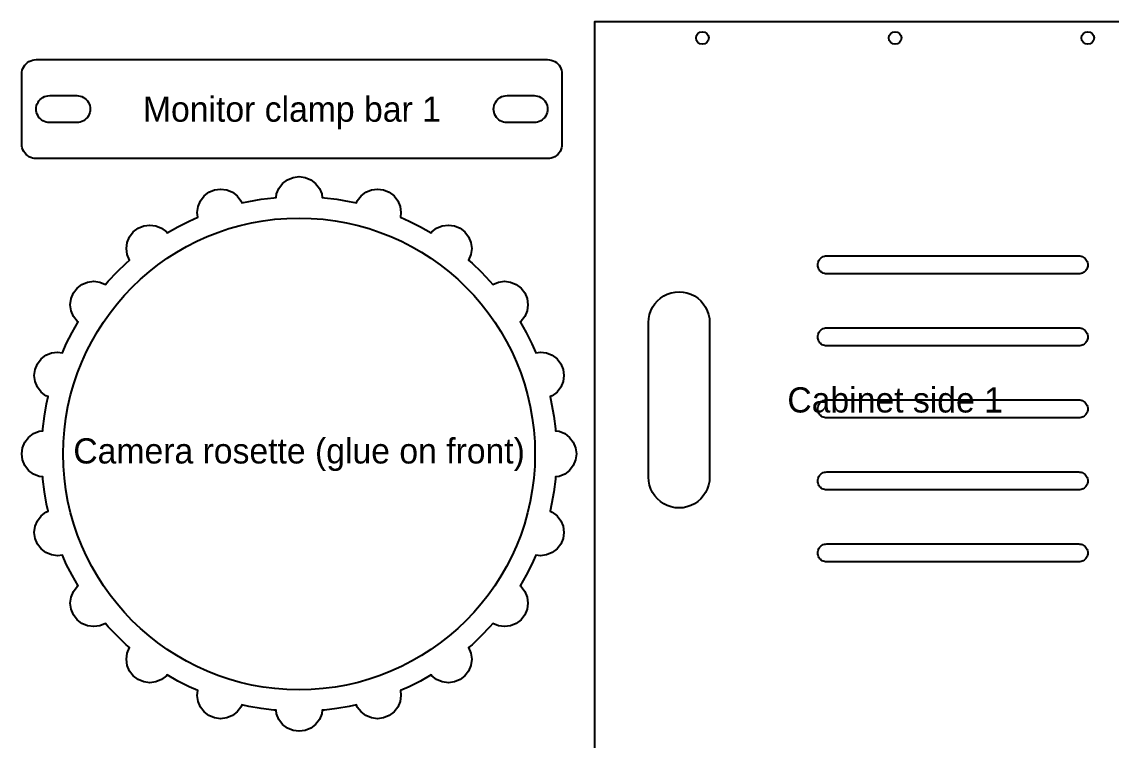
# Model space of a CAD drawing. Header units: millimetres. Extents: x 0 to 2467, y 0 to 1257.
# Drawn here: x 1248 to 1853, y 373 to 772 of the extents above; entities that cross this region are included whole.
import ezdxf
from ezdxf.enums import TextEntityAlignment as Align

# ---------------------------------------------------------------- set-up
doc = ezdxf.new("R2010")
doc.units = ezdxf.units.MM
for name, color, linetype in [('CUT_INSIDE', 5, 'Continuous'), ('CUT_OUTSIDE', 1, 'Continuous'), ('DRILL_7', 3, 'Continuous'), ('LABELS', 7, 'Continuous')]:
    doc.layers.add(name, color=color, linetype=linetype)

msp = doc.modelspace()

# ---------------------------------------------------------------- linework, layer by layer
at = {"layer": 'CUT_INSIDE'}
for points in [[(1278.5, 731), (1279.479, 730.936), (1280.441, 730.744), (1281.37, 730.429), (1282.25, 729.995), (1283.066, 729.45), (1283.803, 728.803), (1284.45, 728.066), (1284.995, 727.25), (1285.429, 726.37), (1285.744, 725.441), (1285.936, 724.479), (1286, 723.5), (1285.936, 722.521), (1285.744, 721.559), (1285.429, 720.63), (1284.995, 719.75), (1284.45, 718.934), (1283.803, 718.197), (1283.066, 717.55), (1282.25, 717.005), (1281.37, 716.571), (1280.441, 716.256), (1279.479, 716.064), (1278.5, 716), (1263.5, 716), (1262.521, 716.064), (1261.559, 716.256), (1260.63, 716.571), (1259.75, 717.005), (1258.934, 717.55), (1258.197, 718.197), (1257.55, 718.934), (1257.005, 719.75), (1256.571, 720.63), (1256.256, 721.559), (1256.064, 722.521), (1256, 723.5), (1256.064, 724.479), (1256.256, 725.441), (1256.571, 726.37), (1257.005, 727.25), (1257.55, 728.066), (1258.197, 728.803), (1258.934, 729.45), (1259.75, 729.995), (1260.63, 730.429), (1261.559, 730.744), (1262.521, 730.936), (1263.5, 731)], [(1532.5, 731), (1533.479, 730.936), (1534.441, 730.744), (1535.37, 730.429), (1536.25, 729.995), (1537.066, 729.45), (1537.803, 728.803), (1538.45, 728.066), (1538.995, 727.25), (1539.429, 726.37), (1539.744, 725.441), (1539.936, 724.479), (1540, 723.5), (1539.936, 722.521), (1539.744, 721.559), (1539.429, 720.63), (1538.995, 719.75), (1538.45, 718.934), (1537.803, 718.197), (1537.066, 717.55), (1536.25, 717.005), (1535.37, 716.571), (1534.441, 716.256), (1533.479, 716.064), (1532.5, 716), (1517.5, 716), (1516.521, 716.064), (1515.559, 716.256), (1514.63, 716.571), (1513.75, 717.005), (1512.934, 717.55), (1512.197, 718.197), (1511.55, 718.934), (1511.005, 719.75), (1510.571, 720.63), (1510.256, 721.559), (1510.064, 722.521), (1510, 723.5), (1510.064, 724.479), (1510.256, 725.441), (1510.571, 726.37), (1511.005, 727.25), (1511.55, 728.066), (1512.197, 728.803), (1512.934, 729.45), (1513.75, 729.995), (1514.63, 730.429), (1515.559, 730.744), (1516.521, 730.936), (1517.5, 731)], [(1695, 632), (1694.347, 632.043), (1693.706, 632.17), (1693.087, 632.381), (1692.5, 632.67), (1691.956, 633.033), (1691.464, 633.464), (1691.033, 633.956), (1690.67, 634.5), (1690.381, 635.087), (1690.17, 635.706), (1690.043, 636.347), (1690, 637), (1690.043, 637.653), (1690.17, 638.294), (1690.381, 638.913), (1690.67, 639.5), (1691.033, 640.044), (1691.464, 640.536), (1691.956, 640.967), (1692.5, 641.33), (1693.087, 641.619), (1693.706, 641.83), (1694.347, 641.957), (1695, 642), (1835, 642), (1835.653, 641.957), (1836.294, 641.83), (1836.913, 641.619), (1837.5, 641.33), (1838.044, 640.967), (1838.536, 640.536), (1838.967, 640.044), (1839.33, 639.5), (1839.619, 638.913), (1839.83, 638.294), (1839.957, 637.653), (1840, 637), (1839.957, 636.347), (1839.83, 635.706), (1839.619, 635.087), (1839.33, 634.5), (1838.967, 633.956), (1838.536, 633.464), (1838.044, 633.033), (1837.5, 632.67), (1836.913, 632.381), (1836.294, 632.17), (1835.653, 632.043), (1835, 632)], [(1596, 605), (1596.145, 607.219), (1596.579, 609.4), (1597.294, 611.506), (1598.278, 613.5), (1599.513, 615.349), (1600.979, 617.021), (1602.651, 618.487), (1604.5, 619.722), (1606.494, 620.706), (1608.6, 621.421), (1610.781, 621.855), (1613, 622), (1615.219, 621.855), (1617.4, 621.421), (1619.506, 620.706), (1621.5, 619.722), (1623.349, 618.487), (1625.021, 617.021), (1626.487, 615.349), (1627.722, 613.5), (1628.706, 611.506), (1629.421, 609.4), (1629.855, 607.219), (1630, 605), (1630, 519), (1629.855, 516.781), (1629.421, 514.6), (1628.706, 512.494), (1627.722, 510.5), (1626.487, 508.651), (1625.021, 506.979), (1623.349, 505.513), (1621.5, 504.278), (1619.506, 503.294), (1617.4, 502.579), (1615.219, 502.145), (1613, 502), (1610.781, 502.145), (1608.6, 502.579), (1606.494, 503.294), (1604.5, 504.278), (1602.651, 505.513), (1600.979, 506.979), (1599.513, 508.651), (1598.278, 510.5), (1597.294, 512.494), (1596.579, 514.6), (1596.145, 516.781), (1596, 519)], [(1695, 592), (1694.347, 592.043), (1693.706, 592.17), (1693.087, 592.381), (1692.5, 592.67), (1691.956, 593.033), (1691.464, 593.464), (1691.033, 593.956), (1690.67, 594.5), (1690.381, 595.087), (1690.17, 595.706), (1690.043, 596.347), (1690, 597), (1690.043, 597.653), (1690.17, 598.294), (1690.381, 598.913), (1690.67, 599.5), (1691.033, 600.044), (1691.464, 600.536), (1691.956, 600.967), (1692.5, 601.33), (1693.087, 601.619), (1693.706, 601.83), (1694.347, 601.957), (1695, 602), (1835, 602), (1835.653, 601.957), (1836.294, 601.83), (1836.913, 601.619), (1837.5, 601.33), (1838.044, 600.967), (1838.536, 600.536), (1838.967, 600.044), (1839.33, 599.5), (1839.619, 598.913), (1839.83, 598.294), (1839.957, 597.653), (1840, 597), (1839.957, 596.347), (1839.83, 595.706), (1839.619, 595.087), (1839.33, 594.5), (1838.967, 593.956), (1838.536, 593.464), (1838.044, 593.033), (1837.5, 592.67), (1836.913, 592.381), (1836.294, 592.17), (1835.653, 592.043), (1835, 592)], [(1695, 552), (1694.347, 552.043), (1693.706, 552.17), (1693.087, 552.381), (1692.5, 552.67), (1691.956, 553.033), (1691.464, 553.464), (1691.033, 553.956), (1690.67, 554.5), (1690.381, 555.087), (1690.17, 555.706), (1690.043, 556.347), (1690, 557), (1690.043, 557.653), (1690.17, 558.294), (1690.381, 558.913), (1690.67, 559.5), (1691.033, 560.044), (1691.464, 560.536), (1691.956, 560.967), (1692.5, 561.33), (1693.087, 561.619), (1693.706, 561.83), (1694.347, 561.957), (1695, 562), (1835, 562), (1835.653, 561.957), (1836.294, 561.83), (1836.913, 561.619), (1837.5, 561.33), (1838.044, 560.967), (1838.536, 560.536), (1838.967, 560.044), (1839.33, 559.5), (1839.619, 558.913), (1839.83, 558.294), (1839.957, 557.653), (1840, 557), (1839.957, 556.347), (1839.83, 555.706), (1839.619, 555.087), (1839.33, 554.5), (1838.967, 553.956), (1838.536, 553.464), (1838.044, 553.033), (1837.5, 552.67), (1836.913, 552.381), (1836.294, 552.17), (1835.653, 552.043), (1835, 552)], [(1695, 512), (1694.347, 512.043), (1693.706, 512.17), (1693.087, 512.381), (1692.5, 512.67), (1691.956, 513.033), (1691.464, 513.464), (1691.033, 513.956), (1690.67, 514.5), (1690.381, 515.087), (1690.17, 515.706), (1690.043, 516.347), (1690, 517), (1690.043, 517.653), (1690.17, 518.294), (1690.381, 518.913), (1690.67, 519.5), (1691.033, 520.044), (1691.464, 520.536), (1691.956, 520.967), (1692.5, 521.33), (1693.087, 521.619), (1693.706, 521.83), (1694.347, 521.957), (1695, 522), (1835, 522), (1835.653, 521.957), (1836.294, 521.83), (1836.913, 521.619), (1837.5, 521.33), (1838.044, 520.967), (1838.536, 520.536), (1838.967, 520.044), (1839.33, 519.5), (1839.619, 518.913), (1839.83, 518.294), (1839.957, 517.653), (1840, 517), (1839.957, 516.347), (1839.83, 515.706), (1839.619, 515.087), (1839.33, 514.5), (1838.967, 513.956), (1838.536, 513.464), (1838.044, 513.033), (1837.5, 512.67), (1836.913, 512.381), (1836.294, 512.17), (1835.653, 512.043), (1835, 512)], [(1695, 472), (1694.347, 472.043), (1693.706, 472.17), (1693.087, 472.381), (1692.5, 472.67), (1691.956, 473.033), (1691.464, 473.464), (1691.033, 473.956), (1690.67, 474.5), (1690.381, 475.087), (1690.17, 475.706), (1690.043, 476.347), (1690, 477), (1690.043, 477.653), (1690.17, 478.294), (1690.381, 478.913), (1690.67, 479.5), (1691.033, 480.044), (1691.464, 480.536), (1691.956, 480.967), (1692.5, 481.33), (1693.087, 481.619), (1693.706, 481.83), (1694.347, 481.957), (1695, 482), (1835, 482), (1835.653, 481.957), (1836.294, 481.83), (1836.913, 481.619), (1837.5, 481.33), (1838.044, 480.967), (1838.536, 480.536), (1838.967, 480.044), (1839.33, 479.5), (1839.619, 478.913), (1839.83, 478.294), (1839.957, 477.653), (1840, 477), (1839.957, 476.347), (1839.83, 475.706), (1839.619, 475.087), (1839.33, 474.5), (1838.967, 473.956), (1838.536, 473.464), (1838.044, 473.033), (1837.5, 472.67), (1836.913, 472.381), (1836.294, 472.17), (1835.653, 472.043), (1835, 472)]]:
    msp.add_lwpolyline(points, close=True, dxfattribs=at)
msp.add_circle((1402, 532), 131, dxfattribs=at)
at = {"layer": 'CUT_OUTSIDE'}
for points in [[(1900, 772), (1566, 772), (1566, 352), (1900, 352)], [(1548, 704), (1547.932, 702.956), (1547.727, 701.929), (1547.391, 700.939), (1546.928, 700), (1546.347, 699.13), (1545.657, 698.343), (1544.87, 697.653), (1544, 697.072), (1543.061, 696.609), (1542.071, 696.273), (1541.044, 696.068), (1540, 696), (1256, 696), (1254.956, 696.068), (1253.929, 696.273), (1252.939, 696.609), (1252, 697.072), (1251.13, 697.653), (1250.343, 698.343), (1249.653, 699.13), (1249.072, 700), (1248.609, 700.939), (1248.273, 701.929), (1248.068, 702.956), (1248, 704), (1248, 743), (1248.068, 744.044), (1248.273, 745.071), (1248.609, 746.061), (1249.072, 747), (1249.653, 747.87), (1250.343, 748.657), (1251.13, 749.347), (1252, 749.928), (1252.939, 750.391), (1253.929, 750.727), (1254.956, 750.932), (1256, 751), (1540, 751), (1541.044, 750.932), (1542.071, 750.727), (1543.061, 750.391), (1544, 749.928), (1544.87, 749.347), (1545.657, 748.657), (1546.347, 747.87), (1546.928, 747), (1547.391, 746.061), (1547.727, 745.071), (1547.932, 744.044), (1548, 743)], [(1408.5, 379.742), (1405.365, 378.443), (1402, 378), (1398.635, 378.443), (1395.5, 379.742), (1392.808, 381.808), (1390.742, 384.5), (1389.443, 387.635), (1389.184, 389.6), (1387.984, 389.689), (1381.018, 390.548), (1374.102, 391.748), (1370.194, 392.625), (1369.687, 391.401), (1367.621, 388.709), (1364.929, 386.643), (1361.793, 385.344), (1358.429, 384.901), (1355.064, 385.344), (1351.929, 386.643), (1349.236, 388.709), (1347.17, 391.401), (1345.872, 394.536), (1345.429, 397.901), (1345.777, 400.55), (1340.86, 402.73), (1334.59, 405.885), (1328.691, 409.227), (1328.315, 408.736), (1325.622, 406.67), (1322.487, 405.372), (1319.122, 404.929), (1315.758, 405.372), (1312.622, 406.67), (1309.93, 408.736), (1307.864, 411.429), (1306.565, 414.564), (1306.122, 417.929), (1306.565, 421.293), (1307.858, 424.413), (1305.967, 426.044), (1300.884, 430.884), (1296.044, 435.967), (1294.413, 437.858), (1291.293, 436.565), (1287.929, 436.122), (1284.564, 436.565), (1281.429, 437.864), (1278.736, 439.93), (1276.67, 442.622), (1275.372, 445.758), (1274.929, 449.122), (1275.372, 452.487), (1276.67, 455.622), (1278.736, 458.315), (1279.227, 458.691), (1275.885, 464.59), (1272.73, 470.86), (1270.55, 475.777), (1267.901, 475.429), (1264.536, 475.872), (1261.401, 477.17), (1258.709, 479.236), (1256.643, 481.929), (1255.344, 485.064), (1254.901, 488.429), (1255.344, 491.793), (1256.643, 494.929), (1258.709, 497.621), (1261.401, 499.687), (1262.625, 500.194), (1261.748, 504.102), (1260.548, 511.018), (1259.689, 517.984), (1259.6, 519.184), (1257.635, 519.443), (1254.5, 520.742), (1251.808, 522.808), (1249.742, 525.5), (1248.443, 528.635), (1248, 532), (1248.443, 535.365), (1249.742, 538.5), (1251.808, 541.192), (1254.5, 543.258), (1257.635, 544.557), (1259.6, 544.816), (1259.689, 546.016), (1260.548, 552.982), (1261.748, 559.898), (1262.625, 563.806), (1261.401, 564.313), (1258.709, 566.379), (1256.643, 569.071), (1255.344, 572.207), (1254.901, 575.571), (1255.344, 578.936), (1256.643, 582.071), (1258.709, 584.764), (1261.401, 586.83), (1264.536, 588.128), (1267.901, 588.571), (1270.55, 588.223), (1272.73, 593.14), (1275.885, 599.41), (1279.227, 605.309), (1278.736, 605.685), (1276.67, 608.378), (1275.372, 611.513), (1274.929, 614.878), (1275.372, 618.242), (1276.67, 621.378), (1278.736, 624.07), (1281.429, 626.136), (1284.564, 627.435), (1287.929, 627.878), (1291.293, 627.435), (1294.413, 626.142), (1296.044, 628.033), (1300.884, 633.116), (1305.967, 637.956), (1307.858, 639.587), (1306.565, 642.707), (1306.122, 646.071), (1306.565, 649.436), (1307.864, 652.571), (1309.93, 655.264), (1312.622, 657.33), (1315.758, 658.628), (1319.122, 659.071), (1322.487, 658.628), (1325.622, 657.33), (1328.315, 655.264), (1328.691, 654.773), (1334.59, 658.115), (1340.86, 661.27), (1345.777, 663.45), (1345.429, 666.099), (1345.872, 669.464), (1347.17, 672.599), (1349.236, 675.291), (1351.929, 677.357), (1355.064, 678.656), (1358.429, 679.099), (1361.793, 678.656), (1364.929, 677.357), (1367.621, 675.291), (1369.687, 672.599), (1370.194, 671.375), (1374.102, 672.252), (1381.018, 673.452), (1387.984, 674.311), (1389.184, 674.4), (1389.443, 676.365), (1390.742, 679.5), (1392.808, 682.192), (1395.5, 684.258), (1398.635, 685.557), (1402, 686), (1405.365, 685.557), (1408.5, 684.258), (1411.192, 682.192), (1413.258, 679.5), (1414.557, 676.365), (1414.816, 674.4), (1416.016, 674.311), (1422.982, 673.452), (1429.898, 672.252), (1433.806, 671.375), (1434.313, 672.599), (1436.379, 675.291), (1439.071, 677.357), (1442.207, 678.656), (1445.571, 679.099), (1448.936, 678.656), (1452.071, 677.357), (1454.764, 675.291), (1456.83, 672.599), (1458.128, 669.464), (1458.571, 666.099), (1458.223, 663.45), (1463.14, 661.27), (1469.41, 658.115), (1475.309, 654.773), (1475.685, 655.264), (1478.378, 657.33), (1481.513, 658.628), (1484.878, 659.071), (1488.242, 658.628), (1491.378, 657.33), (1494.07, 655.264), (1496.136, 652.571), (1497.435, 649.436), (1497.878, 646.071), (1497.435, 642.707), (1496.142, 639.587), (1498.033, 637.956), (1503.116, 633.116), (1507.956, 628.033), (1509.587, 626.142), (1512.707, 627.435), (1516.071, 627.878), (1519.436, 627.435), (1522.571, 626.136), (1525.264, 624.07), (1527.33, 621.378), (1528.628, 618.242), (1529.071, 614.878), (1528.628, 611.513), (1527.33, 608.378), (1525.264, 605.685), (1524.773, 605.309), (1528.115, 599.41), (1531.27, 593.14), (1533.45, 588.223), (1536.099, 588.571), (1539.464, 588.128), (1542.599, 586.83), (1545.291, 584.764), (1547.357, 582.071), (1548.656, 578.936), (1549.099, 575.571), (1548.656, 572.207), (1547.357, 569.071), (1545.291, 566.379), (1542.599, 564.313), (1541.375, 563.806), (1542.252, 559.898), (1543.452, 552.982), (1544.311, 546.016), (1544.4, 544.816), (1546.365, 544.557), (1549.5, 543.258), (1552.192, 541.192), (1554.258, 538.5), (1555.557, 535.365), (1556, 532), (1555.557, 528.635), (1554.258, 525.5), (1552.192, 522.808), (1549.5, 520.742), (1546.365, 519.443), (1544.4, 519.184), (1544.311, 517.984), (1543.452, 511.018), (1542.252, 504.102), (1541.375, 500.194), (1542.599, 499.687), (1545.291, 497.621), (1547.357, 494.929), (1548.656, 491.793), (1549.099, 488.429), (1548.656, 485.064), (1547.357, 481.929), (1545.291, 479.236), (1542.599, 477.17), (1539.464, 475.872), (1536.099, 475.429), (1533.45, 475.777), (1531.27, 470.86), (1528.115, 464.59), (1524.773, 458.691), (1525.264, 458.315), (1527.33, 455.622), (1528.628, 452.487), (1529.071, 449.122), (1528.628, 445.758), (1527.33, 442.622), (1525.264, 439.93), (1522.571, 437.864), (1519.436, 436.565), (1516.071, 436.122), (1512.707, 436.565), (1509.587, 437.858), (1507.956, 435.967), (1503.116, 430.884), (1498.033, 426.044), (1496.142, 424.413), (1497.435, 421.293), (1497.878, 417.929), (1497.435, 414.564), (1496.136, 411.429), (1494.07, 408.736), (1491.378, 406.67), (1488.242, 405.372), (1484.878, 404.929), (1481.513, 405.372), (1478.378, 406.67), (1475.685, 408.736), (1475.309, 409.227), (1469.41, 405.885), (1463.14, 402.73), (1458.223, 400.55), (1458.571, 397.901), (1458.128, 394.536), (1456.83, 391.401), (1454.764, 388.709), (1452.071, 386.643), (1448.936, 385.344), (1445.571, 384.901), (1442.207, 385.344), (1439.071, 386.643), (1436.379, 388.709), (1434.313, 391.401), (1433.806, 392.625), (1429.898, 391.748), (1422.982, 390.548), (1416.016, 389.689), (1414.816, 389.6), (1414.557, 387.635), (1413.258, 384.5), (1411.192, 381.808)]]:
    msp.add_lwpolyline(points, close=True, dxfattribs=at)
at = {"layer": 'DRILL_7'}
for centre in [(1626, 763), (1733, 763), (1840, 763)]:
    msp.add_circle(centre, 3.5, dxfattribs=at)

# ---------------------------------------------------------------- texts
at = {"layer": 'LABELS'}
for s, p in [('Monitor clamp bar 1', (1398, 723.5)), ('Cabinet side 1', (1733, 562)), ('Camera rosette (glue on front)', (1402, 533.682))]:
    msp.add_text(s, height=14, dxfattribs=at).set_placement(p, align=Align.MIDDLE_CENTER)

doc.saveas('drawing.dxf')
